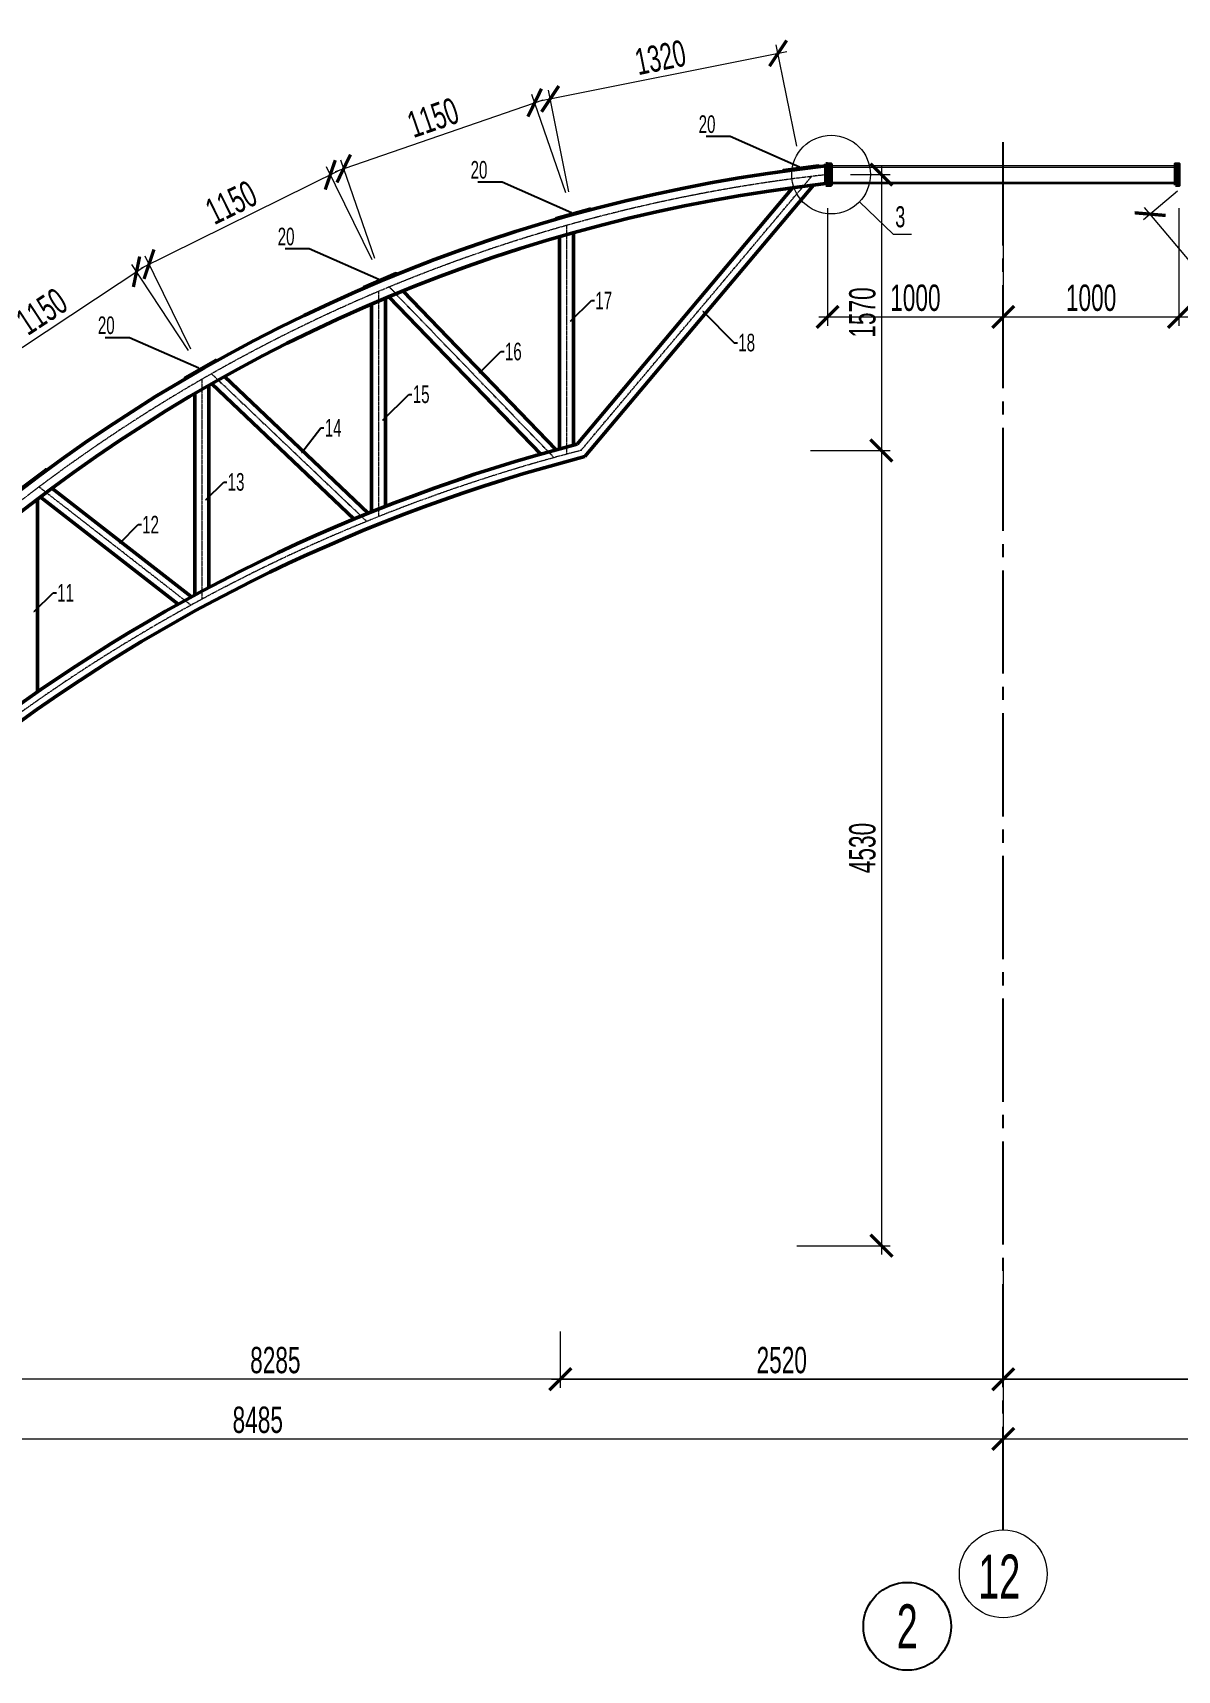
# Model space of a CAD drawing. Extents: x -483223 to 550073, y -164053 to -64662.
# Drawn here: x -203975 to -190949, y -108207 to -89563 of the extents above; entities that cross this region are included whole.
import ezdxf
from ezdxf import colors
from ezdxf.entities.mleader import LeaderData, LeaderLine
from ezdxf.enums import TextEntityAlignment as Align
from ezdxf.math import Vec2, Vec3

# ---------------------------------------------------------------- set-up
doc = ezdxf.new("R2010")
doc.units = 0
doc.header["$MEASUREMENT"] = 0
doc.linetypes.add('K5LT_AXLED', pattern=[16.25, 11.75, -1.5, 1.5, -1.5])
doc.linetypes.add('K5LT_THIN', pattern=[0])
doc.layers.get('0').update_dxf_attribs({"color": 40, "linetype": 'CONTINUOUS'})
doc.layers.get('Defpoints').update_dxf_attribs({"linetype": 'CONTINUOUS'})
doc.layers.add('tonkie', color=8, linetype='CONTINUOUS', lineweight=15)
doc.layers.add('Размры', color=7, linetype='CONTINUOUS')
doc.styles.add('ГОСТ', font='isocpeur.ttf', dxfattribs={"oblique": 10})
doc.styles.add('РОЗМІР', font='ARIALN.TTF', dxfattribs={"width": 0.75})
doc.dimstyles.new('50', dxfattribs={"dimscale": 100, "dimtxt": 3, "dimasz": 2.5, "dimexe": 1, "dimexo": 2.625, "dimtad": 1, "dimdec": 0, "dimlfac": 0.5, "dimtxsty": 'ГОСТ', "dimblk": 'ARCHTICK', "dimcen": 2.5, "dimdle": 1, "dimclrd": 7, "dimclre": 7, "dimclrt": 7, "dimadec": 0, "dimazin": 0, "dimtfac": 1, "dimtdec": 0, "dimtmove": 0, "dimatfit": 3, "dimldrblk": 'ARCHTICK', "dimlwd": -1, "dimlwe": -1, "dimarcsym": 0})

# ---------------------------------------------------------------- blocks, each defined once
blk = doc.blocks.new('_ArchTick')
at = {"color": 0, "linetype": 'ByBlock', "const_width": 0.15}
blk.add_lwpolyline([(-0.5, -0.5), (0.5, 0.5)], dxfattribs=at)
blk = doc.blocks.new('*D512')
at = {"layer": 'Defpoints', "color": 0, "transparency": 16777216}
for p in [(-209899, -103393), (-192929, -103393), (-192929, -105573)]:
    blk.add_point(p, dxfattribs=at)
at = {"layer": 'tonkie', "color": 7, "transparency": 16777216}
for p, q in [((-209899, -103655), (-209899, -105673)), ((-192929, -103655), (-192929, -105673)), ((-209999, -105573), (-192829, -105573))]:
    blk.add_line(p, q, dxfattribs=at)
at = {"layer": 'tonkie', "color": 7, "transparency": 16777216, "xscale": 250, "yscale": 250, "zscale": 250, "rotation": 180}
blk.add_blockref('_ArchTick', (-209899, -105573), dxfattribs=at)
at = {"layer": 'tonkie', "color": 7, "transparency": 16777216, "xscale": 250, "yscale": 250, "zscale": 250}
blk.add_blockref('_ArchTick', (-192929, -105573), dxfattribs=at)
at = {"layer": 'tonkie', "color": 7, "transparency": 16777216, "insert": (-201414, -105357), "char_height": 300, "attachment_point": 5, "style": 'РОЗМІР'}
blk.add_mtext('8485', dxfattribs=at)
blk = doc.blocks.new('*D469')
at = {"layer": 'Defpoints', "color": 0, "transparency": 16777216}
for p in [(-175959, -104893), (-192929, -105573), (-175959, -105573)]:
    blk.add_point(p, dxfattribs=at)
at = {"layer": 'tonkie', "color": 7, "transparency": 16777216}
for p, q in [((-192929, -105310), (-192929, -105473)), ((-175959, -105155), (-175959, -105673)), ((-193029, -105573), (-175859, -105573))]:
    blk.add_line(p, q, dxfattribs=at)
at = {"layer": 'tonkie', "color": 7, "transparency": 16777216, "xscale": 250, "yscale": 250, "zscale": 250, "rotation": 180}
blk.add_blockref('_ArchTick', (-192929, -105573), dxfattribs=at)
at = {"layer": 'tonkie', "color": 7, "transparency": 16777216, "xscale": 250, "yscale": 250, "zscale": 250}
blk.add_blockref('_ArchTick', (-175959, -105573), dxfattribs=at)
at = {"layer": 'tonkie', "color": 7, "transparency": 16777216, "insert": (-184444, -105357), "char_height": 300, "attachment_point": 5, "style": 'РОЗМІР'}
blk.add_mtext('8485', dxfattribs=at)
blk = doc.blocks.new('*D476')
at = {"layer": 'Defpoints', "color": 0, "transparency": 16777216}
for p in [(-202794, -92284), (-202059, -93399), (-203980, -94665)]:
    blk.add_point(p, dxfattribs=at)
at = {"layer": 'tonkie', "color": 7, "transparency": 16777216}
for p, q in [((-204798, -93605), (-202711, -92229)), ((-202204, -93180), (-202849, -92201)), ((-204124, -94446), (-204769, -93467))]:
    blk.add_line(p, q, dxfattribs=at)
at = {"layer": 'tonkie', "color": 7, "transparency": 16777216, "xscale": 250, "yscale": 250, "zscale": 250}
for p, rotation in [((-202794, -92284), 33.39121602563982), ((-204714, -93550), 213.3912160256398)]:
    blk.add_blockref('_ArchTick', p, dxfattribs=dict(at, rotation=rotation))
at = {"layer": 'tonkie', "color": 7, "transparency": 16777216, "insert": (-203873, -92737), "char_height": 300, "attachment_point": 5, "rotation": 33.3912, "style": 'РОЗМІР'}
blk.add_mtext('1150', dxfattribs=at)
blk = doc.blocks.new('*D477')
at = {"layer": 'Defpoints', "color": 0, "transparency": 16777216}
for p in [(-200589, -91181), (-199996, -92382), (-202059, -93399)]:
    blk.add_point(p, dxfattribs=at)
at = {"layer": 'tonkie', "color": 7, "transparency": 16777216}
for p, q in [((-202741, -92242), (-200499, -91136)), ((-200112, -92147), (-200633, -91091)), ((-202175, -93164), (-202696, -92108))]:
    blk.add_line(p, q, dxfattribs=at)
at = {"layer": 'tonkie', "color": 7, "transparency": 16777216, "xscale": 250, "yscale": 250, "zscale": 250}
for p, rotation in [((-200589, -91181), 26.24809109852178), ((-202652, -92198), 206.2480910985218)]:
    blk.add_blockref('_ArchTick', p, dxfattribs=dict(at, rotation=rotation))
at = {"layer": 'tonkie', "color": 7, "transparency": 16777216, "insert": (-201716, -91496), "char_height": 300, "attachment_point": 5, "rotation": 26.2481, "style": 'РОЗМІР'}
blk.add_mtext('1150', dxfattribs=at)
blk = doc.blocks.new('*D478')
at = {"layer": 'Defpoints', "color": 0, "transparency": 16777216}
for p in [(-198262, -90359), (-197823, -91632), (-199996, -92382)]:
    blk.add_point(p, dxfattribs=at)
at = {"layer": 'tonkie', "color": 7, "transparency": 16777216}
for p, q in [((-200530, -91141), (-198167, -90326)), ((-197908, -91384), (-198295, -90264)), ((-200082, -92134), (-200468, -91014))]:
    blk.add_line(p, q, dxfattribs=at)
at = {"layer": 'tonkie', "color": 7, "transparency": 16777216, "xscale": 250, "yscale": 250, "zscale": 250}
for p, rotation in [((-198262, -90359), 19.03863891787119), ((-200436, -91109), 199.0386389178712)]:
    blk.add_blockref('_ArchTick', p, dxfattribs=dict(at, rotation=rotation))
at = {"layer": 'tonkie', "color": 7, "transparency": 16777216, "insert": (-199419, -90530), "char_height": 300, "attachment_point": 5, "rotation": 19.0386, "style": 'РОЗМІР'}
blk.add_mtext('1150', dxfattribs=at)
blk = doc.blocks.new('*D516')
at = {"layer": 'Defpoints', "color": 0, "transparency": 16777216}
for p in [(-195492, -89797), (-195228, -91112), (-197823, -91632)]:
    blk.add_point(p, dxfattribs=at)
at = {"layer": 'tonkie', "color": 7, "transparency": 16777216}
for p, q in [((-198184, -90336), (-195394, -89777)), ((-195280, -90855), (-195512, -89699)), ((-197874, -91375), (-198106, -90218))]:
    blk.add_line(p, q, dxfattribs=at)
at = {"layer": 'tonkie', "color": 7, "transparency": 16777216, "xscale": 250, "yscale": 250, "zscale": 250}
for p, rotation in [((-195492, -89797), 11.32621826199341), ((-198086, -90316), 191.3262182619934)]:
    blk.add_blockref('_ArchTick', p, dxfattribs=dict(at, rotation=rotation))
at = {"layer": 'tonkie', "color": 7, "transparency": 16777216, "insert": (-196831, -89845), "char_height": 300, "attachment_point": 5, "rotation": 11.3262, "style": 'РОЗМІР'}
blk.add_mtext('1320', dxfattribs=at)
blk = doc.blocks.new('*D517')
at = {"layer": 'Defpoints', "color": 0, "transparency": 16777216}
for p in [(-194929, -91298), (-192929, -91278), (-192929, -92798)]:
    blk.add_point(p, dxfattribs=at)
at = {"layer": 'tonkie', "color": 7, "transparency": 16777216}
for p, q in [((-192929, -91540), (-192929, -92898)), ((-194929, -91561), (-194929, -92898)), ((-195029, -92798), (-192829, -92798))]:
    blk.add_line(p, q, dxfattribs=at)
at = {"layer": 'tonkie', "color": 7, "transparency": 16777216, "xscale": 250, "yscale": 250, "zscale": 250, "rotation": 180}
blk.add_blockref('_ArchTick', (-194929, -92798), dxfattribs=at)
at = {"layer": 'tonkie', "color": 7, "transparency": 16777216, "xscale": 250, "yscale": 250, "zscale": 250}
blk.add_blockref('_ArchTick', (-192929, -92798), dxfattribs=at)
at = {"layer": 'tonkie', "color": 7, "transparency": 16777216, "insert": (-193929, -92582), "char_height": 300, "attachment_point": 5, "style": 'РОЗМІР'}
blk.add_mtext('1000', dxfattribs=at)
blk = doc.blocks.new('*D518')
at = {"layer": 'Defpoints', "color": 0, "transparency": 16777216}
for p in [(-192929, -91278), (-190929, -91298), (-190929, -92798)]:
    blk.add_point(p, dxfattribs=at)
at = {"layer": 'tonkie', "color": 7, "transparency": 16777216}
for p, q in [((-192929, -91540), (-192929, -92898)), ((-190929, -91561), (-190929, -92898)), ((-193029, -92798), (-190829, -92798))]:
    blk.add_line(p, q, dxfattribs=at)
at = {"layer": 'tonkie', "color": 7, "transparency": 16777216, "xscale": 250, "yscale": 250, "zscale": 250, "rotation": 180}
blk.add_blockref('_ArchTick', (-192929, -92798), dxfattribs=at)
at = {"layer": 'tonkie', "color": 7, "transparency": 16777216, "xscale": 250, "yscale": 250, "zscale": 250}
blk.add_blockref('_ArchTick', (-190929, -92798), dxfattribs=at)
at = {"layer": 'tonkie', "color": 7, "transparency": 16777216, "insert": (-191929, -92582), "char_height": 300, "attachment_point": 5, "style": 'РОЗМІР'}
blk.add_mtext('1000', dxfattribs=at)
blk = doc.blocks.new('*D486')
at = {"layer": 'Defpoints', "color": 0, "transparency": 16777216}
for p in [(-190746, -91199), (-191257, -91628), (-188122, -94318)]:
    blk.add_point(p, dxfattribs=at)
at = {"layer": 'tonkie', "color": 7, "transparency": 16777216}
for p, q in [((-190947, -91368), (-191334, -91693)), ((-188569, -94824), (-191322, -91552)), ((-188323, -94487), (-188710, -94812))]:
    blk.add_line(p, q, dxfattribs=at)
at = {"layer": 'tonkie', "color": 7, "transparency": 16777216, "xscale": 250, "yscale": 250, "zscale": 250}
for p, rotation in [((-191257, -91628), 130.0711380536507), ((-188633, -94748), 310.0711380536507)]:
    blk.add_blockref('_ArchTick', p, dxfattribs=dict(at, rotation=rotation))
at = {"layer": 'tonkie', "color": 7, "transparency": 16777216, "insert": (-189780, -93049), "char_height": 300, "attachment_point": 5, "rotation": 310.0711, "style": 'РОЗМІР'}
blk.add_mtext('2038', dxfattribs=at)
blk = doc.blocks.new('*D487')
at = {"layer": 'Defpoints', "color": 0, "transparency": 16777216}
for p in [(-197971, -104089), (-192929, -104089), (-192929, -104893)]:
    blk.add_point(p, dxfattribs=at)
at = {"layer": 'tonkie', "color": 7, "transparency": 16777216}
for p, q in [((-197971, -104351), (-197971, -104993)), ((-192929, -104351), (-192929, -104993)), ((-198071, -104893), (-192829, -104893))]:
    blk.add_line(p, q, dxfattribs=at)
at = {"layer": 'tonkie', "color": 7, "transparency": 16777216, "xscale": 250, "yscale": 250, "zscale": 250, "rotation": 180}
blk.add_blockref('_ArchTick', (-197971, -104893), dxfattribs=at)
at = {"layer": 'tonkie', "color": 7, "transparency": 16777216, "xscale": 250, "yscale": 250, "zscale": 250}
blk.add_blockref('_ArchTick', (-192929, -104893), dxfattribs=at)
at = {"layer": 'tonkie', "color": 7, "transparency": 16777216, "insert": (-195450, -104677), "char_height": 300, "attachment_point": 5, "style": 'РОЗМІР'}
blk.add_mtext('2520', dxfattribs=at)
blk = doc.blocks.new('*D519')
at = {"layer": 'Defpoints', "color": 0, "transparency": 16777216}
for p in [(-209499, -103393), (-192929, -104089), (-209499, -104893)]:
    blk.add_point(p, dxfattribs=at)
at = {"layer": 'tonkie', "color": 7, "transparency": 16777216}
for p, q in [((-209499, -103655), (-209499, -104993)), ((-192929, -104351), (-192929, -104993)), ((-192829, -104893), (-209599, -104893))]:
    blk.add_line(p, q, dxfattribs=at)
at = {"layer": 'tonkie', "color": 7, "transparency": 16777216, "xscale": 250, "yscale": 250, "zscale": 250, "rotation": 180}
blk.add_blockref('_ArchTick', (-209499, -104893), dxfattribs=at)
at = {"layer": 'tonkie', "color": 7, "transparency": 16777216, "xscale": 250, "yscale": 250, "zscale": 250}
blk.add_blockref('_ArchTick', (-192929, -104893), dxfattribs=at)
at = {"layer": 'tonkie', "color": 7, "transparency": 16777216, "insert": (-201214, -104677), "char_height": 300, "attachment_point": 5, "style": 'РОЗМІР'}
blk.add_mtext('8285', dxfattribs=at)
blk = doc.blocks.new('*D488')
at = {"layer": 'Defpoints', "color": 0, "transparency": 16777216}
for p in [(-192929, -104089), (-187886, -104089), (-192929, -104893)]:
    blk.add_point(p, dxfattribs=at)
at = {"layer": 'tonkie', "color": 7, "transparency": 16777216}
for p, q in [((-192929, -104351), (-192929, -104993)), ((-187886, -104351), (-187886, -104993)), ((-187786, -104893), (-193029, -104893))]:
    blk.add_line(p, q, dxfattribs=at)
at = {"layer": 'tonkie', "color": 7, "transparency": 16777216, "xscale": 250, "yscale": 250, "zscale": 250, "rotation": 180}
blk.add_blockref('_ArchTick', (-192929, -104893), dxfattribs=at)
at = {"layer": 'tonkie', "color": 7, "transparency": 16777216, "xscale": 250, "yscale": 250, "zscale": 250}
blk.add_blockref('_ArchTick', (-187886, -104893), dxfattribs=at)
at = {"layer": 'tonkie', "color": 7, "transparency": 16777216, "insert": (-190407, -104677), "char_height": 300, "attachment_point": 5, "style": 'РОЗМІР'}
blk.add_mtext('2520', dxfattribs=at)
blk = doc.blocks.new('*D489')
at = {"layer": 'Defpoints', "color": 0, "transparency": 16777216}
for p in [(-176359, -103393), (-192929, -104089), (-176359, -104893)]:
    blk.add_point(p, dxfattribs=at)
at = {"layer": 'tonkie', "color": 7, "transparency": 16777216}
for p, q in [((-176359, -103655), (-176359, -104993)), ((-192929, -104351), (-192929, -104993)), ((-193029, -104893), (-176259, -104893))]:
    blk.add_line(p, q, dxfattribs=at)
at = {"layer": 'tonkie', "color": 7, "transparency": 16777216, "xscale": 250, "yscale": 250, "zscale": 250, "rotation": 180}
blk.add_blockref('_ArchTick', (-192929, -104893), dxfattribs=at)
at = {"layer": 'tonkie', "color": 7, "transparency": 16777216, "xscale": 250, "yscale": 250, "zscale": 250}
blk.add_blockref('_ArchTick', (-176359, -104893), dxfattribs=at)
at = {"layer": 'tonkie', "color": 7, "transparency": 16777216, "insert": (-184644, -104677), "char_height": 300, "attachment_point": 5, "style": 'РОЗМІР'}
blk.add_mtext('8285', dxfattribs=at)
blk = doc.blocks.new('*D520')
at = {"layer": 'Defpoints', "color": 0, "transparency": 16777216}
for p in [(-194929, -91178), (-195384, -94318), (-194316, -94318)]:
    blk.add_point(p, dxfattribs=at)
at = {"layer": 'tonkie', "color": 7, "transparency": 16777216}
for p, q in [((-194316, -91078), (-194316, -94418)), ((-194666, -91178), (-194216, -91178)), ((-195121, -94318), (-194216, -94318))]:
    blk.add_line(p, q, dxfattribs=at)
at = {"layer": 'tonkie', "color": 7, "transparency": 16777216, "xscale": 250, "yscale": 250, "zscale": 250}
for p, rotation in [((-194316, -91178), 90), ((-194316, -94318), 270)]:
    blk.add_blockref('_ArchTick', p, dxfattribs=dict(at, rotation=rotation))
at = {"layer": 'tonkie', "color": 7, "transparency": 16777216, "insert": (-194531, -92748), "char_height": 300, "attachment_point": 5, "rotation": 90, "style": 'РОЗМІР'}
blk.add_mtext('1570', dxfattribs=at)
blk = doc.blocks.new('*D521')
at = {"layer": 'Defpoints', "color": 0, "transparency": 16777216}
for p in [(-195384, -94318), (-195541, -103373), (-194316, -103373)]:
    blk.add_point(p, dxfattribs=at)
at = {"layer": 'tonkie', "color": 7, "transparency": 16777216}
for p, q in [((-195121, -94318), (-194216, -94318)), ((-194316, -94218), (-194316, -103473)), ((-195278, -103373), (-194216, -103373))]:
    blk.add_line(p, q, dxfattribs=at)
at = {"layer": 'tonkie', "color": 7, "transparency": 16777216, "xscale": 250, "yscale": 250, "zscale": 250}
for p, rotation in [((-194316, -94318), 90), ((-194316, -103373), 270)]:
    blk.add_blockref('_ArchTick', p, dxfattribs=dict(at, rotation=rotation))
at = {"layer": 'tonkie', "color": 7, "transparency": 16777216, "insert": (-194531, -98845), "char_height": 300, "attachment_point": 5, "rotation": 90, "style": 'РОЗМІР'}
blk.add_mtext('4530', dxfattribs=at)

msp = doc.modelspace()

# ---------------------------------------------------------------- linework, layer by layer
at = {"color": 0}
msp.add_circle((-194021.307, -107706.6972), 500, dxfattribs=at)
at = {"layer": 'tonkie', "color": 0, "lineweight": 50}
for p, q in [((-194928.5622, -91057.1136), (-194948.5622, -91057.1136)), ((-194948.5622, -91298.3237), (-194948.5622, -91057.1136)), ((-194928.5622, -91298.3237), (-194928.5622, -91057.1136)), ((-197780.378, -94247.9483), (-195322.6791, -91326.3512)), ((-197690.0415, -94389.1087), (-195088.7261, -91296.7871)), ((-194928.5622, -91298.3237), (-194948.5622, -91298.3237)), ((-197979.2539, -91884.2153), (-197979.2539, -94300.0733)), ((-197819.2539, -91838.6912), (-197819.2539, -94257.3647)), ((-200118.8893, -92651.677), (-200118.8893, -95017.9795)), ((-199958.8893, -92583.6108), (-199958.8893, -94954.4741)), ((-198193.0774, -94359.458), (-199922.0678, -92568.2017)), ((-198017.8612, -94310.5997), (-199762.9242, -92502.6919)), ((-201971.7011, -93579.071), (-201971.7011, -95879.7196)), ((-200318.3492, -95099.4778), (-201937.1193, -93559.2688)), ((-200156.1109, -95032.9908), (-201791.4908, -93476.978)), ((-202131.7011, -93672.0101), (-202131.7011, -95965.6968)), ((-203920.6361, -94871.4928), (-203920.6361, -97068.2665)), ((-202319.5045, -96069.1148), (-203888.9308, -94847.4462)), ((-202167.1048, -95984.9847), (-203756.2323, -94747.9803))]:
    msp.add_line(p, q, dxfattribs=at)
at = {"layer": 'tonkie', "color": 0, "linetype": 'K5LT_AXLED'}
for p, q in [((-197734.7931, -94318.0332), (-195110.768, -91198.7154)), ((-197899.2539, -91756.7362), (-197899.2539, -94361.3482)), ((-198042.4362, -94400.3319), (-199916.7856, -92458.4818)), ((-200038.8893, -92508.7991), (-200038.8893, -95072.1192)), ((-202051.7011, -93509.7288), (-202051.7011, -96013.3383)), ((-200173.8501, -95126.5383), (-201938.8221, -93447.2227)), ((-202174.7636, -96080.4033), (-203904.5098, -94733.9388))]:
    msp.add_line(p, q, dxfattribs=at)
at = {"layer": 'tonkie', "color": 0, "lineweight": 40}
for points in [[(-195426.7785, -91137.4718), (-195029.92, -91087.4388), (-195031.421, -91075.5331), (-195428.2795, -91125.566)], [(-198015.1885, -91685.864), (-197629.9322, -91578.2648), (-197633.1601, -91566.7071), (-198018.4164, -91674.3064)], [(-200200.6656, -92468.8218), (-199832.3954, -92312.6901), (-199837.0794, -92301.642), (-200205.3495, -92457.7737)], [(-202235.7332, -93499.7922), (-201888.6224, -93301.0108), (-201894.5858, -93290.5975), (-202241.6967, -93489.3789)], [(-204139.0512, -94785.845), (-203820.0044, -94544.5794), (-203827.2423, -94535.008), (-204146.2892, -94776.2736)]]:
    msp.add_lwpolyline(points, close=True, dxfattribs=at)
at = {"layer": 'tonkie', "color": 0, "lineweight": 50}
for points in [[(-194928.5622, -91297.7153), (-194888.5622, -91297.7153), (-194888.5622, -91057.7153), (-194928.5622, -91057.7153)], [(-190968.5622, -91298.3237), (-190928.5622, -91298.3237), (-190928.5622, -91058.3237), (-190968.5622, -91058.3237)]]:
    msp.add_lwpolyline(points, close=True, dxfattribs=at)
at = {"layer": 'tonkie', "color": 0}
msp.add_lwpolyline([(-194888.5622, -91277.7153), (-190968.5622, -91277.7153), (-190968.5622, -91077.7153), (-194888.5622, -91077.7153)], close=True, dxfattribs=at)
for points in [[(-194888.5622, -91092.1153), (-190968.5622, -91092.1153)], [(-194888.5622, -91263.3153), (-190968.5622, -91263.3153)], [(-194566.0442, -91488.2819), (-194182.3926, -91857.7167), (-193972.0741, -91857.7167)]]:
    msp.add_lwpolyline(points, dxfattribs=at)
msp.add_circle((-194888.5622, -91177.7153), 447.7381, dxfattribs=at)
at = {"layer": 'tonkie', "color": 0, "lineweight": 50}
for centre, radius, start, end in [((-192928.5622, -109331.5448), 18363.6668, 96.31530477, 161.0653898), ((-192928.5622, -109331.5448), 18163.6668, 96.38513025, 160.84882336), ((-192928.5622, -112900.4902), 19273.946, 104.57742009, 150.37421242), ((-192928.5622, -112900.4902), 19113.946, 104.42486562, 150.10109668)]:
    msp.add_arc(centre, radius, start, end, dxfattribs=at)
at = {"layer": 'tonkie', "color": 0, "linetype": 'K5LT_AXLED'}
for centre, radius, start, end in [((-192928.5622, -109331.5448), 18263.6668, 96.28689908, 160.95773479), ((-192928.5622, -112900.4902), 19193.946, 104.5013894, 150.23831678)]:
    msp.add_arc(centre, radius, start, end, dxfattribs=at)
at = {"layer": 'tonkie', "color": 0, "linetype": 'K5LT_THIN'}
msp.add_arc((-192928.5622, -107109.8364), 500, 0, 359.99999427, dxfattribs=at)
at = {"layer": 'Размры', "color": 0, "linetype": 'K5LT_AXLED', "ltscale": 100}
msp.add_line((-192928.5622, -106609.8364), (-192928.5622, -90760.2408), dxfattribs=at)

# ---------------------------------------------------------------- texts
at = {"color": 0, "style": 'РОЗМІР', "width": 0.75}
msp.add_text('2', height=500, dxfattribs=at).set_placement((-194021.307, -107706.6972), align=Align.MIDDLE_CENTER)
at = {"layer": 'tonkie', "color": 0, "style": 'РОЗМІР', "width": 0.75}
for s, height, p in [('3', 240, (-194158.3926, -91777.7167)), ('12', 500, (-193213.1834, -107389.8979))]:
    msp.add_text(s, height=height, dxfattribs=at).set_placement(p)

# ---------------------------------------------------------------- dimensions: what is measured, and where the dimension line sits
at = {"layer": 'tonkie', "color": 0}
dim = msp.add_aligned_dim(p1=(-197822.5603, -91632.0644), p2=(-195228.3492, -91112.4553), distance=1341.8447, text='1320', dimstyle='50', override={"dimtxsty": 'РОЗМІР'}, dxfattribs=at)
dim.commit()
dim.dimension.update_dxf_attribs({"geometry": '*D516', "text_midpoint": (-196831.343, -89845.0761)})
for p1, p2, distance, picture, middle in [((-199996.3519, -92382.201), (-197822.5603, -91632.0644), 1347.1437, '*D478', (-199419.2555, -90529.805)), ((-202059.1279, -93399.3642), (-199996.3519, -92382.201), 1339.6868, '*D477', (-201715.611, -91495.8009)), ((-188122.3312, -94318.0332), (-190746.3563, -91198.7154), 667.5056, '*D486', (-189780.1076, -93049.2369)), ((-203979.5278, -94665.2122), (-202059.1279, -93399.3642), 1335.3387, '*D476', (-203872.9308, -92737.2994))]:
    dim = msp.add_aligned_dim(p1=p1, p2=p2, distance=distance, dimstyle='50', override={"dimtxsty": 'РОЗМІР'}, dxfattribs=at)
    dim.commit()
    dim.dimension.update_dxf_attribs({"geometry": picture, "text_midpoint": middle})
for base, p1, p2, angle, picture, middle in [((-194315.6035, -94318.0332), (-194928.5622, -91177.7186), (-195383.7227, -94318.0332), 90, '*D520', (-194531.2754, -92747.8759)), ((-176358.5621, -104892.7396), (-192928.5622, -104088.8117), (-176358.5621, -103392.7396), 180, '*D489', (-184643.5621, -104677.0677))]:
    dim = msp.add_linear_dim(base=base, p1=p1, p2=p2, angle=angle, dimstyle='50', override={"dimtxsty": 'РОЗМІР'}, dxfattribs=at)
    dim.commit()
    dim.dimension.update_dxf_attribs({"geometry": picture, "text_midpoint": middle})
for base, p1, p2, picture, middle in [((-192928.5622, -92797.7153), (-194928.5622, -91298.3237), (-192928.5622, -91277.7153), '*D517', (-193928.5622, -92582.0434)), ((-190928.5622, -92797.7153), (-192928.5622, -91277.7153), (-190928.5622, -91298.3237), '*D518', (-191928.5622, -92582.0434)), ((-192928.5622, -105572.7396), (-209898.5622, -103392.7396), (-192928.5622, -103392.7393), '*D512', (-201413.5622, -105357.0677)), ((-209498.5622, -104892.7396), (-192928.5622, -104088.8117), (-209498.5622, -103392.7396), '*D519', (-201213.5622, -104677.0677)), ((-175958.5621, -105572.7396), (-192928.5622, -105572.7396), (-175958.5621, -104892.7396), '*D469', (-184443.5621, -105357.0677))]:
    dim = msp.add_linear_dim(base=base, p1=p1, p2=p2, dimstyle='50', override={"dimtxsty": 'РОЗМІР'}, dxfattribs=at)
    dim.commit()
    dim.dimension.update_dxf_attribs({"geometry": picture, "text_midpoint": middle})
for base, p1, p2, angle, text, picture, middle in [((-194315.6035, -103372.7396), (-195383.7227, -94318.0332), (-195540.6227, -103372.7396), 90, '4530', '*D521', (-194531.2753, -98845.3864)), ((-192928.5622, -104892.7396), (-187886.2793, -104088.8117), (-192928.5622, -104088.8117), 180, '2520', '*D488', (-190407.4207, -104677.0677))]:
    dim = msp.add_linear_dim(base=base, p1=p1, p2=p2, angle=angle, text=text, dimstyle='50', override={"dimtxsty": 'РОЗМІР'}, dxfattribs=at)
    dim.commit()
    dim.dimension.update_dxf_attribs({"geometry": picture, "text_midpoint": middle})
dim = msp.add_linear_dim(base=(-192928.5622, -104892.7396), p1=(-197970.845, -104088.8117), p2=(-192928.5622, -104088.8117), text='2520', dimstyle='50', override={"dimtxsty": 'РОЗМІР'}, dxfattribs=at)
dim.commit()
dim.dimension.update_dxf_attribs({"geometry": '*D487', "text_midpoint": (-195449.7036, -104677.0677)})

# ---------------------------------------------------------------- leaders
at = {"layer": 'tonkie', "color": 0, "ltscale": 50}
ml = msp.add_multileader_mtext('Standard', dxfattribs=at)
ml.set_content('20', style='РОЗМІР')
ml.set_leader_properties()
ml.build(insert=Vec2(0, 0))
ml.multileader.update_dxf_attribs({"text_right_attachment_type": 6, "dogleg_length": 0.36, "arrow_head_size": 18})
ctx = ml.context
ctx.base_point, ctx.char_height, ctx.arrow_head_size, ctx.landing_gap_size, ctx.plane_origin = Vec3(-196269.2036, -90606.8686), 200, 18, 9, Vec3(-195229.8502, -91100.5495)
ctx.right_attachment, ctx.text_align_type = 6, 2
notes = []
notes.append((ctx, [(1, (1, 1, 0), (-196037.3728, -90745.1632), (-1, 0), 36, [(0, [(-195229.8502, -91100.5495)], 0, [])])]))
ctx.mtext.insert, ctx.mtext.alignment, ctx.mtext.flow_direction = Vec3(-196204.542, -90503.4579), 3, 5
ml = msp.add_multileader_mtext('Standard', dxfattribs=at)
ml.set_content('20', style='РОЗМІР')
ml.set_leader_properties()
ml.build(insert=Vec2(0, 0))
ml.multileader.update_dxf_attribs({"text_right_attachment_type": 6, "dogleg_length": 0.36, "arrow_head_size": 18})
ctx = ml.context
ctx.base_point, ctx.char_height, ctx.arrow_head_size, ctx.landing_gap_size, ctx.plane_origin = Vec3(-198865.1417, -91126.8258), 200, 18, 9, Vec3(-197825.7883, -91620.5067)
ctx.right_attachment, ctx.text_align_type = 6, 2
notes.append((ctx, [(1, (1, 1, 0), (-198633.3109, -91265.1204), (-1, 0), 36, [(0, [(-197825.7883, -91620.5067)], 0, [])])]))
ctx.mtext.insert, ctx.mtext.alignment, ctx.mtext.flow_direction = Vec3(-198800.48, -91023.4151), 3, 5
ml = msp.add_multileader_mtext('Standard', dxfattribs=at)
ml.set_content('20', style='РОЗМІР')
ml.set_leader_properties()
ml.build(insert=Vec2(0, 0))
ml.multileader.update_dxf_attribs({"text_right_attachment_type": 6, "dogleg_length": 0.36, "arrow_head_size": 18})
ctx = ml.context
ctx.base_point, ctx.char_height, ctx.arrow_head_size, ctx.landing_gap_size, ctx.plane_origin = Vec3(-201060.5679, -91886.0269), 200, 18, 9, Vec3(-200021.2145, -92379.7079)
ctx.right_attachment, ctx.text_align_type = 6, 2
notes.append((ctx, [(1, (1, 1, 0), (-200828.737, -92024.3216), (-1, 0), 36, [(0, [(-200021.2145, -92379.7079)], 0, [])])]))
ctx.mtext.insert, ctx.mtext.alignment, ctx.mtext.flow_direction = Vec3(-200995.9062, -91782.6162), 3, 5
ml = msp.add_multileader_mtext('Standard', dxfattribs=at)
ml.set_content('17', style='РОЗМІР')
ml.set_leader_properties()
ml.build(insert=Vec2(0, 0))
ml.multileader.update_dxf_attribs({"text_right_attachment_type": 6, "dogleg_length": 0.36, "arrow_head_size": 18})
ctx = ml.context
ctx.base_point, ctx.char_height, ctx.arrow_head_size, ctx.landing_gap_size, ctx.plane_origin = Vec3(-197580.797, -92612.2516), 200, 18, 9, Vec3(-197865.4421, -92860.8967)
ctx.right_attachment = 6
notes.append((ctx, [(0, (1, 1, 0), (-197616.797, -92612.2516), (1, 0), 36, [(0, [(-197865.4421, -92860.8967)], 0, [])])]))
ctx.mtext.insert, ctx.mtext.flow_direction = Vec3(-197571.797, -92512.2516), 5
ml = msp.add_multileader_mtext('Standard', dxfattribs=at)
ml.set_content('20', style='РОЗМІР')
ml.set_leader_properties()
ml.build(insert=Vec2(0, 0))
ml.multileader.update_dxf_attribs({"text_right_attachment_type": 6, "dogleg_length": 0.36, "arrow_head_size": 18})
ctx = ml.context
ctx.base_point, ctx.char_height, ctx.arrow_head_size, ctx.landing_gap_size, ctx.plane_origin = Vec3(-203107.4946, -92896.3072), 200, 18, 9, Vec3(-202068.1412, -93389.9882)
ctx.right_attachment, ctx.text_align_type = 6, 2
notes.append((ctx, [(1, (1, 1, 0), (-202875.6638, -93034.6019), (-1, 0), 36, [(0, [(-202068.1412, -93389.9882)], 0, [])])]))
ctx.mtext.insert, ctx.mtext.alignment, ctx.mtext.flow_direction = Vec3(-203042.833, -92792.8966), 3, 5
ml = msp.add_multileader_mtext('Standard', dxfattribs=at)
ml.set_content('18', style='РОЗМІР')
ml.set_leader_properties()
ml.build(insert=Vec2(0, 0))
ml.multileader.update_dxf_attribs({"text_right_attachment_type": 6, "dogleg_length": 0.36, "arrow_head_size": 18})
ctx = ml.context
ctx.base_point, ctx.char_height, ctx.arrow_head_size, ctx.landing_gap_size, ctx.plane_origin = Vec3(-195953.9411, -93091.8636), 200, 18, 9, Vec3(-196362.0757, -92719.7289)
ctx.right_attachment = 6
notes.append((ctx, [(0, (1, 1, 0), (-195989.9411, -93091.8636), (1, 0), 36, [(0, [(-196362.0757, -92719.7289)], 0, [])])]))
ctx.mtext.insert, ctx.mtext.flow_direction = Vec3(-195944.9411, -92990.1583), 5
ml = msp.add_multileader_mtext('Standard', dxfattribs=at)
ml.set_content('16', style='РОЗМІР')
ml.set_leader_properties()
ml.build(insert=Vec2(0, 0))
ml.multileader.update_dxf_attribs({"text_right_attachment_type": 6, "dogleg_length": 0.36, "arrow_head_size": 18})
ctx = ml.context
ctx.base_point, ctx.char_height, ctx.arrow_head_size, ctx.landing_gap_size, ctx.plane_origin = Vec3(-198609.8253, -93193.8046), 200, 18, 9, Vec3(-198901.3108, -93449.2901)
ctx.right_attachment = 6
notes.append((ctx, [(0, (1, 1, 0), (-198645.8253, -93193.8046), (1, 0), 36, [(0, [(-198901.3108, -93449.2901)], 0, [])])]))
ctx.mtext.insert, ctx.mtext.flow_direction = Vec3(-198600.8253, -93092.0992), 5
ml = msp.add_multileader_mtext('Standard', dxfattribs=at)
ml.set_content('15', style='РОЗМІР')
ml.set_leader_properties()
ml.build(insert=Vec2(0, 0))
ml.multileader.update_dxf_attribs({"text_right_attachment_type": 6, "dogleg_length": 0.36, "arrow_head_size": 18})
ctx = ml.context
ctx.base_point, ctx.char_height, ctx.arrow_head_size, ctx.landing_gap_size, ctx.plane_origin = Vec3(-199658.8288, -93680.0776), 200, 18, 9, Vec3(-200002.7766, -93988.0254)
ctx.right_attachment = 6
notes.append((ctx, [(0, (1, 1, 0), (-199694.8288, -93680.0776), (1, 0), 36, [(0, [(-200002.7766, -93988.0254)], 0, [])])]))
ctx.mtext.insert, ctx.mtext.flow_direction = Vec3(-199649.8288, -93578.3723), 5
ml = msp.add_multileader_mtext('Standard', dxfattribs=at)
ml.set_content('14', style='РОЗМІР')
ml.set_leader_properties()
ml.build(insert=Vec2(0, 0))
ml.multileader.update_dxf_attribs({"text_right_attachment_type": 6, "dogleg_length": 0.36, "arrow_head_size": 18})
ctx = ml.context
ctx.base_point, ctx.char_height, ctx.arrow_head_size, ctx.landing_gap_size, ctx.plane_origin = Vec3(-200660.3981, -94061.0044), 200, 18, 9, Vec3(-200924.5627, -94357.4818)
ctx.right_attachment = 6
notes.append((ctx, [(0, (1, 1, 0), (-200696.3981, -94061.0044), (1, 0), 36, [(0, [(-200924.5627, -94357.4818)], 0, [])])]))
ctx.mtext.insert, ctx.mtext.flow_direction = Vec3(-200651.3981, -93961.0044), 5
ml = msp.add_multileader_mtext('Standard', dxfattribs=at)
ml.set_content('13', style='РОЗМІР')
ml.set_leader_properties()
ml.build(insert=Vec2(0, 0))
ml.multileader.update_dxf_attribs({"text_right_attachment_type": 6, "dogleg_length": 0.36, "arrow_head_size": 18})
ctx = ml.context
ctx.base_point, ctx.char_height, ctx.arrow_head_size, ctx.landing_gap_size, ctx.plane_origin = Vec3(-201765.5712, -94677.971), 200, 18, 9, Vec3(-202015.9996, -94892.3993)
ctx.right_attachment = 6
notes.append((ctx, [(0, (1, 1, 0), (-201801.5712, -94677.971), (1, 0), 36, [(0, [(-202015.9996, -94892.3993)], 0, [])])]))
ctx.mtext.insert, ctx.mtext.flow_direction = Vec3(-201756.5712, -94576.2656), 5
ml = msp.add_multileader_mtext('Standard', dxfattribs=at)
ml.set_content('12', style='РОЗМІР')
ml.set_leader_properties()
ml.build(insert=Vec2(0, 0))
ml.multileader.update_dxf_attribs({"text_right_attachment_type": 6, "dogleg_length": 0.36, "arrow_head_size": 18})
ctx = ml.context
ctx.base_point, ctx.char_height, ctx.arrow_head_size, ctx.landing_gap_size, ctx.plane_origin = Vec3(-202739.051, -95163.1025), 200, 18, 9, Vec3(-202998.607, -95386.6586)
ctx.right_attachment = 6
notes.append((ctx, [(0, (1, 1, 0), (-202775.051, -95163.1025), (1, 0), 36, [(0, [(-202998.607, -95386.6586)], 0, [])])]))
ctx.mtext.insert, ctx.mtext.flow_direction = Vec3(-202730.051, -95063.1025), 5
ml = msp.add_multileader_mtext('Standard', dxfattribs=at)
ml.set_content('11', style='РОЗМІР')
ml.set_leader_properties()
ml.build(insert=Vec2(0, 0))
ml.multileader.update_dxf_attribs({"text_right_attachment_type": 6, "dogleg_length": 0.36, "arrow_head_size": 18})
ctx = ml.context
ctx.base_point, ctx.char_height, ctx.arrow_head_size, ctx.landing_gap_size, ctx.plane_origin = Vec3(-203706.4707, -95938.5035), 200, 18, 9, Vec3(-203970.5892, -96166.622)
ctx.right_attachment = 6
notes.append((ctx, [(0, (1, 1, 0), (-203742.4707, -95938.5035), (1, 0), 36, [(0, [(-203970.5892, -96166.622)], 0, [])])]))
ctx.mtext.insert, ctx.mtext.flow_direction = Vec3(-203697.4707, -95838.5035), 5
for ctx, leaders in notes:
    for number, flags, end, landing, length, lines in leaders:
        leader = LeaderData()
        leader.index, (leader.has_last_leader_line, leader.has_dogleg_vector, leader.attachment_direction) = number, flags
        leader.last_leader_point, leader.dogleg_vector, leader.dogleg_length = Vec3(end), Vec3(landing), length
        for number, points, colour, breaks in lines:
            line = LeaderLine()
            line.index, line.vertices, line.color, line.breaks = number, Vec3.list(points), colors.encode_raw_color(colour), breaks
            leader.lines.append(line)
        ctx.leaders.append(leader)

doc.saveas('drawing.dxf')
